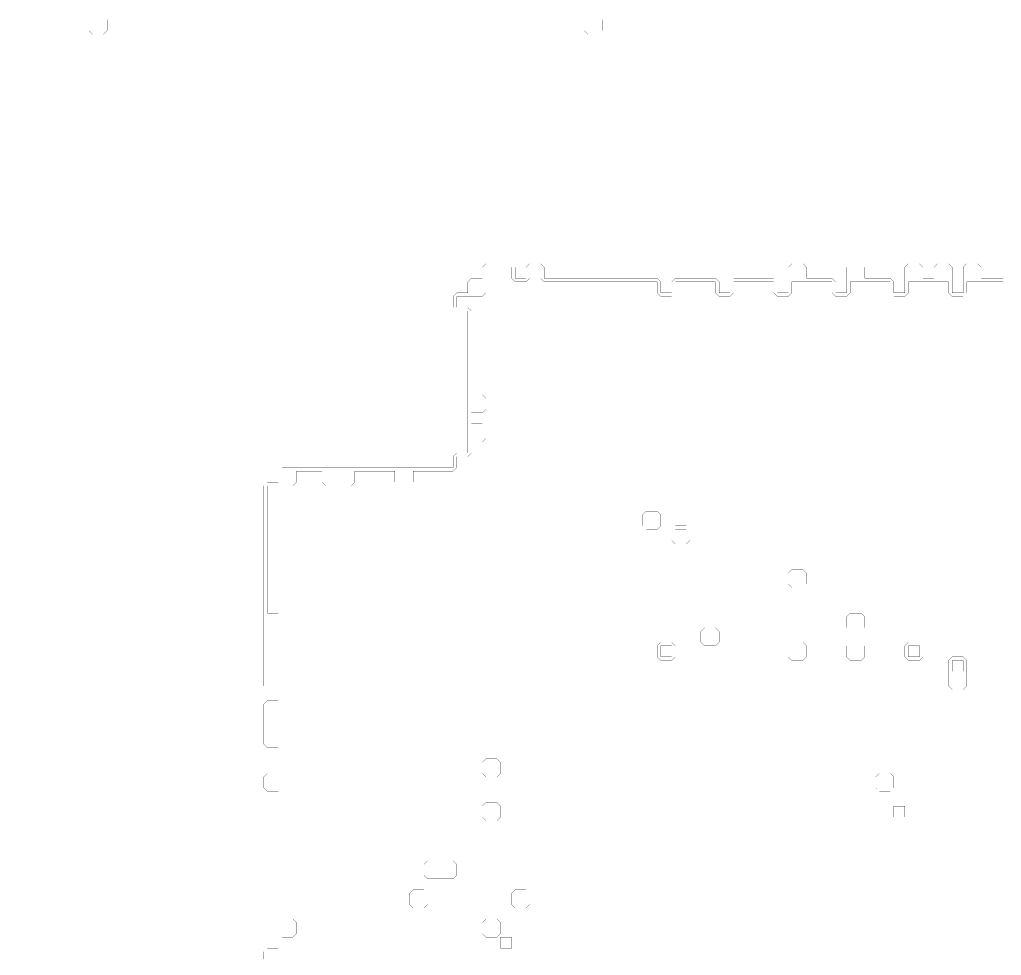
# Model space of a CAD drawing. Header units: metres. Extents: x 0 to 4990, y -4990 to 0.
# Drawn here: x 0 to 2632, y -2510 to 0 of the extents above; entities that cross this region are included whole.
import ezdxf

# ---------------------------------------------------------------- set-up
doc = ezdxf.new("R2010")
doc.units = ezdxf.units.M
doc.layers.add('conductor', color=1, linetype='Continuous')
doc.layers.add('substrate', color=5, linetype='Continuous')

msp = doc.modelspace()

# ---------------------------------------------------------------- linework, layer by layer
at = {"layer": 'conductor', "const_width": 0.5}
msp.add_lwpolyline([(2636.71875, -703.125), (2626.953125, -703.125), (2617.1875, -703.125), (2607.421875, -703.125), (2597.65625, -703.125), (2587.890625, -703.125), (2578.125, -703.125), (2568.359375, -703.125), (2558.59375, -703.125), (2548.828125, -703.125), (2539.0625, -703.125), (2539.0625, -712.890625), (2539.0625, -722.65625), (2539.0625, -732.421875), (2529.296875, -742.1875), (2519.53125, -742.1875), (2509.765625, -742.1875), (2500, -742.1875), (2490.234375, -732.421875), (2490.234375, -722.65625), (2490.234375, -712.890625), (2490.234375, -703.125), (2480.46875, -703.125), (2470.703125, -703.125), (2460.9375, -703.125), (2451.171875, -703.125), (2441.40625, -703.125), (2431.640625, -703.125), (2421.875, -703.125), (2412.109375, -703.125), (2402.34375, -703.125), (2392.578125, -703.125), (2382.8125, -703.125), (2382.8125, -712.890625), (2382.8125, -722.65625), (2382.8125, -732.421875), (2373.046875, -742.1875), (2363.28125, -742.1875), (2353.515625, -742.1875), (2343.75, -742.1875), (2333.984375, -732.421875), (2333.984375, -722.65625), (2333.984375, -712.890625), (2333.984375, -703.125), (2324.21875, -703.125), (2314.453125, -703.125), (2304.6875, -703.125), (2294.921875, -703.125), (2285.15625, -703.125), (2275.390625, -703.125), (2265.625, -703.125), (2255.859375, -703.125), (2246.09375, -703.125), (2236.328125, -703.125), (2226.5625, -703.125), (2226.5625, -712.890625), (2226.5625, -722.65625), (2226.5625, -732.421875), (2216.796875, -742.1875), (2207.03125, -742.1875), (2197.265625, -742.1875), (2187.5, -742.1875), (2177.734375, -732.421875), (2177.734375, -722.65625), (2177.734375, -712.890625), (2177.734375, -703.125), (2167.96875, -703.125), (2158.203125, -703.125), (2148.4375, -703.125), (2138.671875, -703.125), (2128.90625, -703.125), (2119.140625, -703.125), (2109.375, -703.125), (2099.609375, -703.125), (2089.84375, -703.125), (2080.078125, -703.125), (2070.3125, -703.125), (2070.3125, -712.890625), (2070.3125, -722.65625), (2070.3125, -732.421875), (2060.546875, -742.1875), (2050.78125, -742.1875), (2041.015625, -742.1875), (2031.25, -742.1875), (2021.484375, -732.421875), (2021.484375, -722.65625), (2021.484375, -712.890625), (2021.484375, -703.125), (2011.71875, -703.125), (2001.953125, -703.125), (1992.1875, -703.125), (1982.421875, -703.125), (1972.65625, -703.125), (1962.890625, -703.125), (1953.125, -703.125), (1943.359375, -703.125), (1933.59375, -703.125), (1923.828125, -703.125), (1914.0625, -703.125), (1914.0625, -712.890625), (1914.0625, -722.65625), (1914.0625, -732.421875), (1904.296875, -742.1875), (1894.53125, -742.1875), (1884.765625, -742.1875), (1875, -742.1875), (1865.234375, -732.421875), (1865.234375, -722.65625), (1865.234375, -712.890625), (1865.234375, -703.125), (1855.46875, -703.125), (1845.703125, -703.125), (1835.9375, -703.125), (1826.171875, -703.125), (1816.40625, -703.125), (1806.640625, -703.125), (1796.875, -703.125), (1787.109375, -703.125), (1777.34375, -703.125), (1767.578125, -703.125), (1757.8125, -703.125), (1757.8125, -712.890625), (1757.8125, -722.65625), (1757.8125, -732.421875), (1748.046875, -742.1875), (1738.28125, -742.1875), (1728.515625, -742.1875), (1718.75, -742.1875), (1708.984375, -732.421875), (1708.984375, -722.65625), (1708.984375, -712.890625), (1708.984375, -703.125), (1699.21875, -703.125), (1689.453125, -703.125), (1679.6875, -703.125), (1669.921875, -703.125), (1660.15625, -703.125), (1650.390625, -703.125), (1640.625, -703.125), (1630.859375, -703.125), (1621.09375, -703.125), (1611.328125, -703.125), (1601.5625, -703.125), (1591.796875, -703.125), (1582.03125, -703.125), (1572.265625, -703.125), (1562.5, -703.125), (1552.734375, -703.125), (1542.96875, -703.125), (1533.203125, -703.125), (1523.4375, -703.125), (1513.671875, -703.125), (1503.90625, -703.125), (1494.140625, -703.125), (1484.375, -703.125), (1474.609375, -703.125), (1464.84375, -703.125), (1455.078125, -703.125), (1445.3125, -703.125), (1435.546875, -703.125), (1425.78125, -703.125), (1416.015625, -703.125), (1406.25, -703.125), (1396.484375, -693.359375), (1396.484375, -683.59375), (1396.484375, -673.828125), (1396.484375, -664.0625), (1386.71875, -664.0625), (1376.953125, -664.0625), (1367.1875, -664.0625), (1367.1875, -673.828125), (1367.1875, -683.59375), (1367.1875, -693.359375), (1357.421875, -703.125), (1347.65625, -703.125), (1337.890625, -703.125), (1328.125, -703.125), (1318.359375, -693.359375), (1318.359375, -683.59375), (1318.359375, -673.828125), (1318.359375, -664.0625), (1308.59375, -664.0625), (1298.828125, -664.0625), (1289.0625, -664.0625), (1279.296875, -664.0625), (1269.53125, -664.0625), (1259.765625, -664.0625), (1250, -664.0625), (1250, -673.828125), (1250, -683.59375), (1250, -693.359375), (1250, -703.125), (1250, -712.890625), (1250, -722.65625), (1250, -732.421875), (1240.234375, -742.1875), (1230.46875, -742.1875), (1220.703125, -742.1875), (1210.9375, -742.1875), (1201.171875, -742.1875), (1191.40625, -742.1875), (1181.640625, -742.1875), (1171.875, -742.1875), (1171.875, -751.953125), (1171.875, -761.71875), (1171.875, -771.484375), (1181.640625, -771.484375), (1191.40625, -771.484375), (1201.171875, -771.484375), (1210.9375, -781.25), (1210.9375, -791.015625), (1210.9375, -800.78125), (1210.9375, -810.546875), (1210.9375, -820.3125), (1210.9375, -830.078125), (1210.9375, -839.84375), (1210.9375, -849.609375), (1210.9375, -859.375), (1210.9375, -869.140625), (1210.9375, -878.90625), (1210.9375, -888.671875), (1210.9375, -898.4375), (1210.9375, -908.203125), (1210.9375, -917.96875), (1210.9375, -927.734375), (1210.9375, -937.5), (1210.9375, -947.265625), (1210.9375, -957.03125), (1210.9375, -966.796875), (1210.9375, -976.5625), (1210.9375, -986.328125), (1210.9375, -996.09375), (1210.9375, -1005.859375), (1220.703125, -1005.859375), (1230.46875, -1005.859375), (1240.234375, -1005.859375), (1250, -1015.625), (1250, -1025.390625), (1250, -1035.15625), (1250, -1044.921875), (1240.234375, -1054.6875), (1230.46875, -1054.6875), (1220.703125, -1054.6875), (1210.9375, -1054.6875), (1210.9375, -1064.453125), (1210.9375, -1074.21875), (1210.9375, -1083.984375), (1220.703125, -1083.984375), (1230.46875, -1083.984375), (1240.234375, -1083.984375), (1250, -1093.75), (1250, -1103.515625), (1250, -1113.28125), (1250, -1123.046875), (1240.234375, -1132.8125), (1230.46875, -1132.8125), (1220.703125, -1132.8125), (1210.9375, -1132.8125), (1210.9375, -1142.578125), (1210.9375, -1152.34375), (1210.9375, -1162.109375), (1201.171875, -1171.875), (1191.40625, -1171.875), (1181.640625, -1171.875), (1171.875, -1171.875), (1171.875, -1181.640625), (1171.875, -1191.40625), (1171.875, -1201.171875), (1162.109375, -1210.9375), (1152.34375, -1210.9375), (1142.578125, -1210.9375), (1132.8125, -1210.9375), (1123.046875, -1210.9375), (1113.28125, -1210.9375), (1103.515625, -1210.9375), (1093.75, -1210.9375), (1083.984375, -1210.9375), (1074.21875, -1210.9375), (1064.453125, -1210.9375), (1054.6875, -1210.9375), (1054.6875, -1220.703125), (1054.6875, -1230.46875), (1054.6875, -1240.234375), (1044.921875, -1250), (1035.15625, -1250), (1025.390625, -1250), (1015.625, -1250), (1005.859375, -1240.234375), (1005.859375, -1230.46875), (1005.859375, -1220.703125), (1005.859375, -1210.9375), (996.09375, -1210.9375), (986.328125, -1210.9375), (976.5625, -1210.9375), (966.796875, -1210.9375), (957.03125, -1210.9375), (947.265625, -1210.9375), (937.5, -1210.9375), (927.734375, -1210.9375), (917.96875, -1210.9375), (908.203125, -1210.9375), (898.4375, -1210.9375), (898.4375, -1220.703125), (898.4375, -1230.46875), (898.4375, -1240.234375), (888.671875, -1250), (878.90625, -1250), (869.140625, -1250), (859.375, -1250), (849.609375, -1250), (839.84375, -1250), (830.078125, -1250), (820.3125, -1250), (810.546875, -1240.234375), (810.546875, -1230.46875), (810.546875, -1220.703125), (810.546875, -1210.9375), (800.78125, -1210.9375), (791.015625, -1210.9375), (781.25, -1210.9375), (771.484375, -1210.9375), (761.71875, -1210.9375), (751.953125, -1210.9375), (742.1875, -1210.9375), (742.1875, -1220.703125), (742.1875, -1230.46875), (742.1875, -1240.234375), (732.421875, -1250), (722.65625, -1250), (712.890625, -1250), (703.125, -1250), (693.359375, -1250), (683.59375, -1250), (673.828125, -1250), (664.0625, -1250), (664.0625, -1259.765625), (664.0625, -1269.53125), (664.0625, -1279.296875), (664.0625, -1289.0625), (664.0625, -1298.828125), (664.0625, -1308.59375), (664.0625, -1318.359375), (664.0625, -1328.125), (664.0625, -1337.890625), (664.0625, -1347.65625), (664.0625, -1357.421875), (664.0625, -1367.1875), (664.0625, -1376.953125), (664.0625, -1386.71875), (664.0625, -1396.484375), (664.0625, -1406.25), (664.0625, -1416.015625), (664.0625, -1425.78125), (664.0625, -1435.546875), (664.0625, -1445.3125), (664.0625, -1455.078125), (664.0625, -1464.84375), (664.0625, -1474.609375), (664.0625, -1484.375), (664.0625, -1494.140625), (664.0625, -1503.90625), (664.0625, -1513.671875), (664.0625, -1523.4375), (664.0625, -1533.203125), (664.0625, -1542.96875), (664.0625, -1552.734375), (664.0625, -1562.5), (664.0625, -1572.265625), (664.0625, -1582.03125), (664.0625, -1591.796875), (673.828125, -1591.796875), (683.59375, -1591.796875), (693.359375, -1591.796875), (703.125, -1601.5625), (703.125, -1611.328125), (703.125, -1621.09375), (703.125, -1630.859375), (703.125, -1640.625), (703.125, -1650.390625), (703.125, -1660.15625), (703.125, -1669.921875), (703.125, -1679.6875), (703.125, -1689.453125), (703.125, -1699.21875), (703.125, -1708.984375), (703.125, -1718.75), (703.125, -1728.515625), (703.125, -1738.28125), (703.125, -1748.046875), (703.125, -1757.8125), (703.125, -1767.578125), (703.125, -1777.34375), (703.125, -1787.109375), (703.125, -1796.875), (703.125, -1806.640625), (703.125, -1816.40625), (703.125, -1826.171875), (703.125, -1835.9375), (703.125, -1845.703125), (703.125, -1855.46875), (703.125, -1865.234375), (703.125, -1875), (703.125, -1884.765625), (703.125, -1894.53125), (703.125, -1904.296875), (703.125, -1914.0625), (703.125, -1923.828125), (703.125, -1933.59375), (703.125, -1943.359375), (703.125, -1953.125), (703.125, -1962.890625), (703.125, -1972.65625), (703.125, -1982.421875), (703.125, -1992.1875), (703.125, -2001.953125), (703.125, -2011.71875), (703.125, -2021.484375), (703.125, -2031.25), (703.125, -2041.015625), (703.125, -2050.78125), (703.125, -2060.546875), (703.125, -2070.3125), (703.125, -2080.078125), (703.125, -2089.84375), (703.125, -2099.609375), (703.125, -2109.375), (703.125, -2119.140625), (703.125, -2128.90625), (703.125, -2138.671875), (703.125, -2148.4375), (703.125, -2158.203125), (703.125, -2167.96875), (703.125, -2177.734375), (703.125, -2187.5), (703.125, -2197.265625), (703.125, -2207.03125), (703.125, -2216.796875), (703.125, -2226.5625), (703.125, -2236.328125), (703.125, -2246.09375), (703.125, -2255.859375), (703.125, -2265.625), (703.125, -2275.390625), (703.125, -2285.15625), (703.125, -2294.921875), (703.125, -2304.6875), (703.125, -2314.453125), (703.125, -2324.21875), (703.125, -2333.984375), (703.125, -2343.75), (703.125, -2353.515625), (703.125, -2363.28125), (703.125, -2373.046875), (703.125, -2382.8125), (703.125, -2392.578125), (703.125, -2402.34375), (703.125, -2412.109375), (712.890625, -2412.109375), (722.65625, -2412.109375), (732.421875, -2412.109375), (742.1875, -2421.875), (742.1875, -2431.640625), (742.1875, -2441.40625), (742.1875, -2451.171875), (732.421875, -2460.9375), (722.65625, -2460.9375), (712.890625, -2460.9375), (703.125, -2460.9375), (703.125, -2470.703125), (703.125, -2480.46875), (703.125, -2490.234375), (703.125, -2500), (703.125, -2509.765625), (703.125, -2519.53125)], dxfattribs=at)
for points in [[(1669.921875, -1328.125), (1679.6875, -1318.359375), (1689.453125, -1318.359375), (1699.21875, -1318.359375), (1708.984375, -1318.359375), (1718.75, -1328.125), (1718.75, -1337.890625), (1718.75, -1347.65625), (1718.75, -1357.421875), (1708.984375, -1367.1875), (1699.21875, -1367.1875), (1689.453125, -1367.1875), (1679.6875, -1367.1875), (1669.921875, -1357.421875), (1669.921875, -1347.65625), (1669.921875, -1337.890625)], [(1748.046875, -1367.1875), (1757.8125, -1357.421875), (1767.578125, -1357.421875), (1777.34375, -1357.421875), (1787.109375, -1357.421875), (1796.875, -1367.1875), (1796.875, -1376.953125), (1796.875, -1386.71875), (1796.875, -1396.484375), (1787.109375, -1406.25), (1777.34375, -1406.25), (1767.578125, -1406.25), (1757.8125, -1406.25), (1748.046875, -1396.484375), (1748.046875, -1386.71875), (1748.046875, -1376.953125)], [(2060.546875, -1484.375), (2070.3125, -1474.609375), (2080.078125, -1474.609375), (2089.84375, -1474.609375), (2099.609375, -1474.609375), (2109.375, -1484.375), (2109.375, -1494.140625), (2109.375, -1503.90625), (2109.375, -1513.671875), (2099.609375, -1523.4375), (2089.84375, -1523.4375), (2080.078125, -1523.4375), (2070.3125, -1523.4375), (2060.546875, -1513.671875), (2060.546875, -1503.90625), (2060.546875, -1494.140625)], [(2216.796875, -1601.5625), (2226.5625, -1591.796875), (2236.328125, -1591.796875), (2246.09375, -1591.796875), (2255.859375, -1591.796875), (2265.625, -1601.5625), (2265.625, -1611.328125), (2265.625, -1621.09375), (2265.625, -1630.859375), (2255.859375, -1640.625), (2246.09375, -1640.625), (2236.328125, -1640.625), (2226.5625, -1640.625), (2216.796875, -1630.859375), (2216.796875, -1621.09375), (2216.796875, -1611.328125)], [(1826.171875, -1640.625), (1835.9375, -1630.859375), (1845.703125, -1630.859375), (1855.46875, -1630.859375), (1865.234375, -1630.859375), (1875, -1640.625), (1875, -1650.390625), (1875, -1660.15625), (1875, -1669.921875), (1865.234375, -1679.6875), (1855.46875, -1679.6875), (1845.703125, -1679.6875), (1835.9375, -1679.6875), (1826.171875, -1669.921875), (1826.171875, -1660.15625), (1826.171875, -1650.390625)], [(1708.984375, -1679.6875), (1718.75, -1669.921875), (1728.515625, -1669.921875), (1738.28125, -1669.921875), (1748.046875, -1669.921875), (1757.8125, -1679.6875), (1757.8125, -1689.453125), (1757.8125, -1699.21875), (1757.8125, -1708.984375), (1748.046875, -1718.75), (1738.28125, -1718.75), (1728.515625, -1718.75), (1718.75, -1718.75), (1708.984375, -1708.984375), (1708.984375, -1699.21875), (1708.984375, -1689.453125)], [(2060.546875, -1679.6875), (2070.3125, -1669.921875), (2080.078125, -1669.921875), (2089.84375, -1669.921875), (2099.609375, -1669.921875), (2109.375, -1679.6875), (2109.375, -1689.453125), (2109.375, -1699.21875), (2109.375, -1708.984375), (2099.609375, -1718.75), (2089.84375, -1718.75), (2080.078125, -1718.75), (2070.3125, -1718.75), (2060.546875, -1708.984375), (2060.546875, -1699.21875), (2060.546875, -1689.453125)], [(2216.796875, -1679.6875), (2226.5625, -1669.921875), (2236.328125, -1669.921875), (2246.09375, -1669.921875), (2255.859375, -1669.921875), (2265.625, -1679.6875), (2265.625, -1689.453125), (2265.625, -1699.21875), (2265.625, -1708.984375), (2255.859375, -1718.75), (2246.09375, -1718.75), (2236.328125, -1718.75), (2226.5625, -1718.75), (2216.796875, -1708.984375), (2216.796875, -1699.21875), (2216.796875, -1689.453125)], [(2373.046875, -1679.6875), (2382.8125, -1669.921875), (2392.578125, -1669.921875), (2402.34375, -1669.921875), (2412.109375, -1669.921875), (2421.875, -1679.6875), (2421.875, -1689.453125), (2421.875, -1699.21875), (2421.875, -1708.984375), (2412.109375, -1718.75), (2402.34375, -1718.75), (2392.578125, -1718.75), (2382.8125, -1718.75), (2373.046875, -1708.984375), (2373.046875, -1699.21875), (2373.046875, -1689.453125)], [(2490.234375, -1718.75), (2500, -1708.984375), (2509.765625, -1708.984375), (2519.53125, -1708.984375), (2529.296875, -1708.984375), (2539.0625, -1718.75), (2539.0625, -1728.515625), (2539.0625, -1738.28125), (2539.0625, -1748.046875), (2539.0625, -1757.8125), (2539.0625, -1767.578125), (2539.0625, -1777.34375), (2539.0625, -1787.109375), (2529.296875, -1796.875), (2519.53125, -1796.875), (2509.765625, -1796.875), (2500, -1796.875), (2490.234375, -1787.109375), (2490.234375, -1777.34375), (2490.234375, -1767.578125), (2490.234375, -1757.8125), (2490.234375, -1748.046875), (2490.234375, -1738.28125), (2490.234375, -1728.515625)], [(1240.234375, -1992.1875), (1250, -1982.421875), (1259.765625, -1982.421875), (1269.53125, -1982.421875), (1279.296875, -1982.421875), (1289.0625, -1992.1875), (1289.0625, -2001.953125), (1289.0625, -2011.71875), (1289.0625, -2021.484375), (1279.296875, -2031.25), (1269.53125, -2031.25), (1259.765625, -2031.25), (1250, -2031.25), (1240.234375, -2021.484375), (1240.234375, -2011.71875), (1240.234375, -2001.953125)], [(2294.921875, -2031.25), (2304.6875, -2021.484375), (2314.453125, -2021.484375), (2324.21875, -2021.484375), (2333.984375, -2021.484375), (2343.75, -2031.25), (2343.75, -2041.015625), (2343.75, -2050.78125), (2343.75, -2060.546875), (2333.984375, -2070.3125), (2324.21875, -2070.3125), (2314.453125, -2070.3125), (2304.6875, -2070.3125), (2294.921875, -2060.546875), (2294.921875, -2050.78125), (2294.921875, -2041.015625)], [(1240.234375, -2109.375), (1250, -2099.609375), (1259.765625, -2099.609375), (1269.53125, -2099.609375), (1279.296875, -2099.609375), (1289.0625, -2109.375), (1289.0625, -2119.140625), (1289.0625, -2128.90625), (1289.0625, -2138.671875), (1279.296875, -2148.4375), (1269.53125, -2148.4375), (1259.765625, -2148.4375), (1250, -2148.4375), (1240.234375, -2138.671875), (1240.234375, -2128.90625), (1240.234375, -2119.140625)], [(1083.984375, -2265.625), (1093.75, -2255.859375), (1103.515625, -2255.859375), (1113.28125, -2255.859375), (1123.046875, -2255.859375), (1132.8125, -2255.859375), (1142.578125, -2255.859375), (1152.34375, -2255.859375), (1162.109375, -2255.859375), (1171.875, -2265.625), (1171.875, -2275.390625), (1171.875, -2285.15625), (1171.875, -2294.921875), (1162.109375, -2304.6875), (1152.34375, -2304.6875), (1142.578125, -2304.6875), (1132.8125, -2304.6875), (1123.046875, -2304.6875), (1113.28125, -2304.6875), (1103.515625, -2304.6875), (1093.75, -2304.6875), (1083.984375, -2294.921875), (1083.984375, -2285.15625), (1083.984375, -2275.390625)], [(1044.921875, -2343.75), (1054.6875, -2333.984375), (1064.453125, -2333.984375), (1074.21875, -2333.984375), (1083.984375, -2333.984375), (1093.75, -2343.75), (1093.75, -2353.515625), (1093.75, -2363.28125), (1093.75, -2373.046875), (1083.984375, -2382.8125), (1074.21875, -2382.8125), (1064.453125, -2382.8125), (1054.6875, -2382.8125), (1044.921875, -2373.046875), (1044.921875, -2363.28125), (1044.921875, -2353.515625)], [(1318.359375, -2343.75), (1328.125, -2333.984375), (1337.890625, -2333.984375), (1347.65625, -2333.984375), (1357.421875, -2333.984375), (1367.1875, -2343.75), (1367.1875, -2353.515625), (1367.1875, -2363.28125), (1367.1875, -2373.046875), (1357.421875, -2382.8125), (1347.65625, -2382.8125), (1337.890625, -2382.8125), (1328.125, -2382.8125), (1318.359375, -2373.046875), (1318.359375, -2363.28125), (1318.359375, -2353.515625)], [(1240.234375, -2421.875), (1250, -2412.109375), (1259.765625, -2412.109375), (1269.53125, -2412.109375), (1279.296875, -2412.109375), (1289.0625, -2421.875), (1289.0625, -2431.640625), (1289.0625, -2441.40625), (1289.0625, -2451.171875), (1279.296875, -2460.9375), (1269.53125, -2460.9375), (1259.765625, -2460.9375), (1250, -2460.9375), (1240.234375, -2451.171875), (1240.234375, -2441.40625), (1240.234375, -2431.640625)]]:
    msp.add_lwpolyline(points, close=True, dxfattribs=at)
at = {"layer": 'substrate', "const_width": 0.5}
for points in [[(2636.71875, 0), (2626.953125, 0), (2617.1875, 0), (2607.421875, 0), (2597.65625, 0), (2587.890625, 0), (2578.125, 0), (2568.359375, 0), (2558.59375, 0), (2548.828125, 0), (2539.0625, 0), (2529.296875, 0), (2519.53125, 0), (2509.765625, 0), (2500, 0), (2490.234375, 0), (2480.46875, 0), (2470.703125, 0), (2460.9375, 0), (2451.171875, 0), (2441.40625, 0), (2431.640625, 0), (2421.875, 0), (2412.109375, 0), (2402.34375, 0), (2392.578125, 0), (2382.8125, 0), (2373.046875, 0), (2363.28125, 0), (2353.515625, 0), (2343.75, 0), (2333.984375, 0), (2324.21875, 0), (2314.453125, 0), (2304.6875, 0), (2294.921875, 0), (2285.15625, 0), (2275.390625, 0), (2265.625, 0), (2255.859375, 0), (2246.09375, 0), (2236.328125, 0), (2226.5625, 0), (2216.796875, 0), (2207.03125, 0), (2197.265625, 0), (2187.5, 0), (2177.734375, 0), (2167.96875, 0), (2158.203125, 0), (2148.4375, 0), (2138.671875, 0), (2128.90625, 0), (2119.140625, 0), (2109.375, 0), (2099.609375, 0), (2089.84375, 0), (2080.078125, 0), (2070.3125, 0), (2060.546875, 0), (2050.78125, 0), (2041.015625, 0), (2031.25, 0), (2021.484375, 0), (2011.71875, 0), (2001.953125, 0), (1992.1875, 0), (1982.421875, 0), (1972.65625, 0), (1962.890625, 0), (1953.125, 0), (1943.359375, 0), (1933.59375, 0), (1923.828125, 0), (1914.0625, 0), (1904.296875, 0), (1894.53125, 0), (1884.765625, 0), (1875, 0), (1865.234375, 0), (1855.46875, 0), (1845.703125, 0), (1835.9375, 0), (1826.171875, 0), (1816.40625, 0), (1806.640625, 0), (1796.875, 0), (1787.109375, 0), (1777.34375, 0), (1767.578125, 0), (1757.8125, 0), (1748.046875, 0), (1738.28125, 0), (1728.515625, 0), (1718.75, 0), (1708.984375, 0), (1699.21875, 0), (1689.453125, 0), (1679.6875, 0), (1669.921875, 0), (1660.15625, 0), (1650.390625, 0), (1640.625, 0), (1630.859375, 0), (1621.09375, 0), (1611.328125, 0), (1601.5625, 0), (1591.796875, 0), (1582.03125, 0), (1572.265625, 0), (1562.5, 0), (1562.5, -9.765625), (1562.5, -19.53125), (1562.5, -29.296875), (1552.734375, -39.0625), (1542.96875, -39.0625), (1533.203125, -39.0625), (1523.4375, -39.0625), (1513.671875, -29.296875), (1513.671875, -19.53125), (1513.671875, -9.765625), (1513.671875, 0), (1503.90625, 0), (1494.140625, 0), (1484.375, 0), (1474.609375, 0), (1464.84375, 0), (1455.078125, 0), (1445.3125, 0), (1435.546875, 0), (1425.78125, 0), (1416.015625, 0), (1406.25, 0), (1396.484375, 0), (1386.71875, 0), (1376.953125, 0), (1367.1875, 0), (1357.421875, 0), (1347.65625, 0), (1337.890625, 0), (1328.125, 0), (1318.359375, 0), (1308.59375, 0), (1298.828125, 0), (1289.0625, 0), (1279.296875, 0), (1269.53125, 0), (1259.765625, 0), (1250, 0), (1240.234375, 0), (1230.46875, 0), (1220.703125, 0), (1210.9375, 0), (1201.171875, 0), (1191.40625, 0), (1181.640625, 0), (1171.875, 0), (1162.109375, 0), (1152.34375, 0), (1142.578125, 0), (1132.8125, 0), (1123.046875, 0), (1113.28125, 0), (1103.515625, 0), (1093.75, 0), (1083.984375, 0), (1074.21875, 0), (1064.453125, 0), (1054.6875, 0), (1044.921875, 0), (1035.15625, 0), (1025.390625, 0), (1015.625, 0), (1005.859375, 0), (996.09375, 0), (986.328125, 0), (976.5625, 0), (966.796875, 0), (957.03125, 0), (947.265625, 0), (937.5, 0), (927.734375, 0), (917.96875, 0), (908.203125, 0), (898.4375, 0), (888.671875, 0), (878.90625, 0), (869.140625, 0), (859.375, 0), (849.609375, 0), (839.84375, 0), (830.078125, 0), (820.3125, 0), (810.546875, 0), (800.78125, 0), (791.015625, 0), (781.25, 0), (771.484375, 0), (761.71875, 0), (751.953125, 0), (742.1875, 0), (732.421875, 0), (722.65625, 0), (712.890625, 0), (703.125, 0), (693.359375, 0), (683.59375, 0), (673.828125, 0), (664.0625, 0), (654.296875, 0), (644.53125, 0), (634.765625, 0), (625, 0), (615.234375, 0), (605.46875, 0), (595.703125, 0), (585.9375, 0), (576.171875, 0), (566.40625, 0), (556.640625, 0), (546.875, 0), (537.109375, 0), (527.34375, 0), (517.578125, 0), (507.8125, 0), (498.046875, 0), (488.28125, 0), (478.515625, 0), (468.75, 0), (458.984375, 0), (449.21875, 0), (439.453125, 0), (429.6875, 0), (419.921875, 0), (410.15625, 0), (400.390625, 0), (390.625, 0), (380.859375, 0), (371.09375, 0), (361.328125, 0), (351.5625, 0), (341.796875, 0), (332.03125, 0), (322.265625, 0), (312.5, 0), (302.734375, 0), (292.96875, 0), (283.203125, 0), (273.4375, 0), (263.671875, 0), (253.90625, 0), (244.140625, 0), (234.375, 0), (234.375, -9.765625), (234.375, -19.53125), (234.375, -29.296875), (224.609375, -39.0625), (214.84375, -39.0625), (205.078125, -39.0625), (195.3125, -39.0625), (185.546875, -29.296875), (185.546875, -19.53125), (185.546875, -9.765625), (185.546875, 0), (175.78125, 0), (166.015625, 0), (156.25, 0), (146.484375, 0), (136.71875, 0), (126.953125, 0), (117.1875, 0), (107.421875, 0), (97.65625, 0), (87.890625, 0), (78.125, 0), (68.359375, 0), (58.59375, 0), (48.828125, 0), (39.0625, 0), (29.296875, 0), (19.53125, 0), (9.765625, 0), (0, 0), (0, -9.765625), (0, -19.53125), (0, -29.296875), (0, -39.0625), (0, -48.828125), (0, -58.59375), (0, -68.359375), (0, -78.125), (0, -87.890625), (0, -97.65625), (0, -107.421875), (0, -117.1875), (0, -126.953125), (0, -136.71875), (0, -146.484375), (0, -156.25), (0, -166.015625), (0, -175.78125), (0, -185.546875), (0, -195.3125), (0, -205.078125), (0, -214.84375), (0, -224.609375), (0, -234.375), (0, -244.140625), (0, -253.90625), (0, -263.671875), (0, -273.4375), (0, -283.203125), (0, -292.96875), (0, -302.734375), (0, -312.5), (0, -322.265625), (0, -332.03125), (0, -341.796875), (0, -351.5625), (0, -361.328125), (0, -371.09375), (0, -380.859375), (0, -390.625), (0, -400.390625), (0, -410.15625), (0, -419.921875), (0, -429.6875), (0, -439.453125), (0, -449.21875), (0, -458.984375), (0, -468.75), (0, -478.515625), (0, -488.28125), (0, -498.046875), (0, -507.8125), (0, -517.578125), (0, -527.34375), (0, -537.109375), (0, -546.875), (0, -556.640625), (0, -566.40625), (0, -576.171875), (0, -585.9375), (0, -595.703125), (0, -605.46875), (0, -615.234375), (0, -625), (0, -634.765625), (0, -644.53125), (0, -654.296875), (0, -664.0625), (0, -673.828125), (0, -683.59375), (0, -693.359375), (0, -703.125), (0, -712.890625), (0, -722.65625), (0, -732.421875), (0, -742.1875), (0, -751.953125), (0, -761.71875), (0, -771.484375), (0, -781.25), (0, -791.015625), (0, -800.78125), (0, -810.546875), (0, -820.3125), (0, -830.078125), (0, -839.84375), (0, -849.609375), (0, -859.375), (0, -869.140625), (0, -878.90625), (0, -888.671875), (0, -898.4375), (0, -908.203125), (0, -917.96875), (0, -927.734375), (0, -937.5), (0, -947.265625), (0, -957.03125), (0, -966.796875), (0, -976.5625), (0, -986.328125), (0, -996.09375), (0, -1005.859375), (0, -1015.625), (0, -1025.390625), (0, -1035.15625), (0, -1044.921875), (0, -1054.6875), (0, -1064.453125), (0, -1074.21875), (0, -1083.984375), (0, -1093.75), (0, -1103.515625), (0, -1113.28125), (0, -1123.046875), (0, -1132.8125), (0, -1142.578125), (0, -1152.34375), (0, -1162.109375), (0, -1171.875), (0, -1181.640625), (0, -1191.40625), (0, -1201.171875), (0, -1210.9375), (0, -1220.703125), (0, -1230.46875), (0, -1240.234375), (0, -1250), (0, -1259.765625), (0, -1269.53125), (0, -1279.296875), (0, -1289.0625), (0, -1298.828125), (0, -1308.59375), (0, -1318.359375), (0, -1328.125), (0, -1337.890625), (0, -1347.65625), (0, -1357.421875), (0, -1367.1875), (0, -1376.953125), (0, -1386.71875), (0, -1396.484375), (0, -1406.25), (0, -1416.015625), (0, -1425.78125), (0, -1435.546875), (0, -1445.3125), (0, -1455.078125), (0, -1464.84375), (0, -1474.609375), (0, -1484.375), (0, -1494.140625), (0, -1503.90625), (0, -1513.671875), (0, -1523.4375), (0, -1533.203125), (0, -1542.96875), (0, -1552.734375), (0, -1562.5), (0, -1572.265625), (0, -1582.03125), (0, -1591.796875), (0, -1601.5625), (0, -1611.328125), (0, -1621.09375), (0, -1630.859375), (0, -1640.625), (0, -1650.390625), (0, -1660.15625), (0, -1669.921875), (0, -1679.6875), (0, -1689.453125), (0, -1699.21875), (0, -1708.984375), (0, -1718.75), (0, -1728.515625), (0, -1738.28125), (0, -1748.046875), (0, -1757.8125), (0, -1767.578125), (0, -1777.34375), (0, -1787.109375), (0, -1796.875), (0, -1806.640625), (0, -1816.40625), (0, -1826.171875), (0, -1835.9375), (0, -1845.703125), (0, -1855.46875), (0, -1865.234375), (0, -1875), (0, -1884.765625), (0, -1894.53125), (0, -1904.296875), (0, -1914.0625), (0, -1923.828125), (0, -1933.59375), (0, -1943.359375), (0, -1953.125), (0, -1962.890625), (0, -1972.65625), (0, -1982.421875), (0, -1992.1875), (0, -2001.953125), (0, -2011.71875), (0, -2021.484375), (0, -2031.25), (0, -2041.015625), (0, -2050.78125), (0, -2060.546875), (0, -2070.3125), (0, -2080.078125), (0, -2089.84375), (0, -2099.609375), (0, -2109.375), (0, -2119.140625), (0, -2128.90625), (0, -2138.671875), (0, -2148.4375), (0, -2158.203125), (0, -2167.96875), (0, -2177.734375), (0, -2187.5), (0, -2197.265625), (0, -2207.03125), (0, -2216.796875), (0, -2226.5625), (0, -2236.328125), (0, -2246.09375), (0, -2255.859375), (0, -2265.625), (0, -2275.390625), (0, -2285.15625), (0, -2294.921875), (0, -2304.6875), (0, -2314.453125), (0, -2324.21875), (0, -2333.984375), (0, -2343.75), (0, -2353.515625), (0, -2363.28125), (0, -2373.046875), (0, -2382.8125), (0, -2392.578125), (0, -2402.34375), (0, -2412.109375), (0, -2421.875), (0, -2431.640625), (0, -2441.40625), (0, -2451.171875), (0, -2460.9375), (0, -2470.703125), (0, -2480.46875), (0, -2490.234375), (0, -2500), (0, -2509.765625), (0, -2519.53125)], [(654.296875, -2519.53125), (654.296875, -2509.765625), (654.296875, -2500), (664.0625, -2490.234375), (673.828125, -2490.234375), (683.59375, -2490.234375), (693.359375, -2490.234375), (693.359375, -2480.46875), (693.359375, -2470.703125), (693.359375, -2460.9375), (693.359375, -2451.171875), (693.359375, -2441.40625), (693.359375, -2431.640625), (693.359375, -2421.875), (693.359375, -2412.109375), (693.359375, -2402.34375), (693.359375, -2392.578125), (693.359375, -2382.8125), (693.359375, -2373.046875), (693.359375, -2363.28125), (693.359375, -2353.515625), (693.359375, -2343.75), (693.359375, -2333.984375), (693.359375, -2324.21875), (693.359375, -2314.453125), (693.359375, -2304.6875), (693.359375, -2294.921875), (693.359375, -2285.15625), (693.359375, -2275.390625), (693.359375, -2265.625), (693.359375, -2255.859375), (693.359375, -2246.09375), (693.359375, -2236.328125), (693.359375, -2226.5625), (693.359375, -2216.796875), (693.359375, -2207.03125), (693.359375, -2197.265625), (693.359375, -2187.5), (693.359375, -2177.734375), (693.359375, -2167.96875), (693.359375, -2158.203125), (693.359375, -2148.4375), (693.359375, -2138.671875), (693.359375, -2128.90625), (693.359375, -2119.140625), (693.359375, -2109.375), (693.359375, -2099.609375), (693.359375, -2089.84375), (693.359375, -2080.078125), (693.359375, -2070.3125), (683.59375, -2070.3125), (673.828125, -2070.3125), (664.0625, -2070.3125), (654.296875, -2060.546875), (654.296875, -2050.78125), (654.296875, -2041.015625), (654.296875, -2031.25), (664.0625, -2021.484375), (673.828125, -2021.484375), (683.59375, -2021.484375), (693.359375, -2021.484375), (693.359375, -2011.71875), (693.359375, -2001.953125), (693.359375, -1992.1875), (693.359375, -1982.421875), (693.359375, -1972.65625), (693.359375, -1962.890625), (693.359375, -1953.125), (683.59375, -1953.125), (673.828125, -1953.125), (664.0625, -1953.125), (654.296875, -1943.359375), (654.296875, -1933.59375), (654.296875, -1923.828125), (654.296875, -1914.0625), (654.296875, -1904.296875), (654.296875, -1894.53125), (654.296875, -1884.765625), (654.296875, -1875), (654.296875, -1865.234375), (654.296875, -1855.46875), (654.296875, -1845.703125), (654.296875, -1835.9375), (664.0625, -1826.171875), (673.828125, -1826.171875), (683.59375, -1826.171875), (693.359375, -1826.171875), (693.359375, -1816.40625), (693.359375, -1806.640625), (693.359375, -1796.875), (683.59375, -1796.875), (673.828125, -1796.875), (664.0625, -1796.875), (654.296875, -1787.109375), (654.296875, -1777.34375), (654.296875, -1767.578125), (654.296875, -1757.8125), (654.296875, -1748.046875), (654.296875, -1738.28125), (654.296875, -1728.515625), (654.296875, -1718.75), (654.296875, -1708.984375), (654.296875, -1699.21875), (654.296875, -1689.453125), (654.296875, -1679.6875), (654.296875, -1669.921875), (654.296875, -1660.15625), (654.296875, -1650.390625), (654.296875, -1640.625), (654.296875, -1630.859375), (654.296875, -1621.09375), (654.296875, -1611.328125), (654.296875, -1601.5625), (654.296875, -1591.796875), (654.296875, -1582.03125), (654.296875, -1572.265625), (654.296875, -1562.5), (654.296875, -1552.734375), (654.296875, -1542.96875), (654.296875, -1533.203125), (654.296875, -1523.4375), (654.296875, -1513.671875), (654.296875, -1503.90625), (654.296875, -1494.140625), (654.296875, -1484.375), (654.296875, -1474.609375), (654.296875, -1464.84375), (654.296875, -1455.078125), (654.296875, -1445.3125), (654.296875, -1435.546875), (654.296875, -1425.78125), (654.296875, -1416.015625), (654.296875, -1406.25), (654.296875, -1396.484375), (654.296875, -1386.71875), (654.296875, -1376.953125), (654.296875, -1367.1875), (654.296875, -1357.421875), (654.296875, -1347.65625), (654.296875, -1337.890625), (654.296875, -1328.125), (654.296875, -1318.359375), (654.296875, -1308.59375), (654.296875, -1298.828125), (654.296875, -1289.0625), (654.296875, -1279.296875), (654.296875, -1269.53125), (654.296875, -1259.765625), (654.296875, -1250), (664.0625, -1240.234375), (673.828125, -1240.234375), (683.59375, -1240.234375), (693.359375, -1240.234375), (693.359375, -1230.46875), (693.359375, -1220.703125), (693.359375, -1210.9375), (703.125, -1201.171875), (712.890625, -1201.171875), (722.65625, -1201.171875), (732.421875, -1201.171875), (742.1875, -1201.171875), (751.953125, -1201.171875), (761.71875, -1201.171875), (771.484375, -1201.171875), (781.25, -1201.171875), (791.015625, -1201.171875), (800.78125, -1201.171875), (810.546875, -1201.171875), (820.3125, -1201.171875), (830.078125, -1201.171875), (839.84375, -1201.171875), (849.609375, -1201.171875), (859.375, -1201.171875), (869.140625, -1201.171875), (878.90625, -1201.171875), (888.671875, -1201.171875), (898.4375, -1201.171875), (908.203125, -1201.171875), (917.96875, -1201.171875), (927.734375, -1201.171875), (937.5, -1201.171875), (947.265625, -1201.171875), (957.03125, -1201.171875), (966.796875, -1201.171875), (976.5625, -1201.171875), (986.328125, -1201.171875), (996.09375, -1201.171875), (1005.859375, -1201.171875), (1015.625, -1201.171875), (1025.390625, -1201.171875), (1035.15625, -1201.171875), (1044.921875, -1201.171875), (1054.6875, -1201.171875), (1064.453125, -1201.171875), (1074.21875, -1201.171875), (1083.984375, -1201.171875), (1093.75, -1201.171875), (1103.515625, -1201.171875), (1113.28125, -1201.171875), (1123.046875, -1201.171875), (1132.8125, -1201.171875), (1142.578125, -1201.171875), (1152.34375, -1201.171875), (1162.109375, -1201.171875), (1162.109375, -1191.40625), (1162.109375, -1181.640625), (1162.109375, -1171.875), (1171.875, -1162.109375), (1181.640625, -1162.109375), (1191.40625, -1162.109375), (1201.171875, -1162.109375), (1201.171875, -1152.34375), (1201.171875, -1142.578125), (1201.171875, -1132.8125), (1201.171875, -1123.046875), (1201.171875, -1113.28125), (1201.171875, -1103.515625), (1201.171875, -1093.75), (1201.171875, -1083.984375), (1201.171875, -1074.21875), (1201.171875, -1064.453125), (1201.171875, -1054.6875), (1201.171875, -1044.921875), (1201.171875, -1035.15625), (1201.171875, -1025.390625), (1201.171875, -1015.625), (1201.171875, -1005.859375), (1201.171875, -996.09375), (1201.171875, -986.328125), (1201.171875, -976.5625), (1201.171875, -966.796875), (1201.171875, -957.03125), (1201.171875, -947.265625), (1201.171875, -937.5), (1201.171875, -927.734375), (1201.171875, -917.96875), (1201.171875, -908.203125), (1201.171875, -898.4375), (1201.171875, -888.671875), (1201.171875, -878.90625), (1201.171875, -869.140625), (1201.171875, -859.375), (1201.171875, -849.609375), (1201.171875, -839.84375), (1201.171875, -830.078125), (1201.171875, -820.3125), (1201.171875, -810.546875), (1201.171875, -800.78125), (1201.171875, -791.015625), (1201.171875, -781.25), (1191.40625, -781.25), (1181.640625, -781.25), (1171.875, -781.25), (1162.109375, -771.484375), (1162.109375, -761.71875), (1162.109375, -751.953125), (1162.109375, -742.1875), (1171.875, -732.421875), (1181.640625, -732.421875), (1191.40625, -732.421875), (1201.171875, -732.421875), (1201.171875, -722.65625), (1201.171875, -712.890625), (1201.171875, -703.125), (1210.9375, -693.359375), (1220.703125, -693.359375), (1230.46875, -693.359375), (1240.234375, -693.359375), (1240.234375, -683.59375), (1240.234375, -673.828125), (1240.234375, -664.0625), (1250, -654.296875), (1259.765625, -654.296875), (1269.53125, -654.296875), (1279.296875, -654.296875), (1289.0625, -654.296875), (1298.828125, -654.296875), (1308.59375, -654.296875), (1318.359375, -654.296875), (1328.125, -664.0625), (1328.125, -673.828125), (1328.125, -683.59375), (1328.125, -693.359375), (1337.890625, -693.359375), (1347.65625, -693.359375), (1357.421875, -693.359375), (1357.421875, -683.59375), (1357.421875, -673.828125), (1357.421875, -664.0625), (1367.1875, -654.296875), (1376.953125, -654.296875), (1386.71875, -654.296875), (1396.484375, -654.296875), (1406.25, -664.0625), (1406.25, -673.828125), (1406.25, -683.59375), (1406.25, -693.359375), (1416.015625, -693.359375), (1425.78125, -693.359375), (1435.546875, -693.359375), (1445.3125, -693.359375), (1455.078125, -693.359375), (1464.84375, -693.359375), (1474.609375, -693.359375), (1484.375, -693.359375), (1494.140625, -693.359375), (1503.90625, -693.359375), (1513.671875, -693.359375), (1523.4375, -693.359375), (1533.203125, -693.359375), (1542.96875, -693.359375), (1552.734375, -693.359375), (1562.5, -693.359375), (1572.265625, -693.359375), (1582.03125, -693.359375), (1591.796875, -693.359375), (1601.5625, -693.359375), (1611.328125, -693.359375), (1621.09375, -693.359375), (1630.859375, -693.359375), (1640.625, -693.359375), (1650.390625, -693.359375), (1660.15625, -693.359375), (1669.921875, -693.359375), (1679.6875, -693.359375), (1689.453125, -693.359375), (1699.21875, -693.359375), (1708.984375, -693.359375), (1718.75, -703.125), (1718.75, -712.890625), (1718.75, -722.65625), (1718.75, -732.421875), (1728.515625, -732.421875), (1738.28125, -732.421875), (1748.046875, -732.421875), (1748.046875, -722.65625), (1748.046875, -712.890625), (1748.046875, -703.125), (1757.8125, -693.359375), (1767.578125, -693.359375), (1777.34375, -693.359375), (1787.109375, -693.359375), (1796.875, -693.359375), (1806.640625, -693.359375), (1816.40625, -693.359375), (1826.171875, -693.359375), (1835.9375, -693.359375), (1845.703125, -693.359375), (1855.46875, -693.359375), (1865.234375, -693.359375), (1875, -703.125), (1875, -712.890625), (1875, -722.65625), (1875, -732.421875), (1884.765625, -732.421875), (1894.53125, -732.421875), (1904.296875, -732.421875), (1904.296875, -722.65625), (1904.296875, -712.890625), (1904.296875, -703.125), (1914.0625, -693.359375), (1923.828125, -693.359375), (1933.59375, -693.359375), (1943.359375, -693.359375), (1953.125, -693.359375), (1962.890625, -693.359375), (1972.65625, -693.359375), (1982.421875, -693.359375), (1992.1875, -693.359375), (2001.953125, -693.359375), (2011.71875, -693.359375), (2021.484375, -693.359375), (2031.25, -703.125), (2031.25, -712.890625), (2031.25, -722.65625), (2031.25, -732.421875), (2041.015625, -732.421875), (2050.78125, -732.421875), (2060.546875, -732.421875), (2060.546875, -722.65625), (2060.546875, -712.890625), (2060.546875, -703.125), (2060.546875, -693.359375), (2060.546875, -683.59375), (2060.546875, -673.828125), (2060.546875, -664.0625), (2070.3125, -654.296875), (2080.078125, -654.296875), (2089.84375, -654.296875), (2099.609375, -654.296875), (2109.375, -664.0625), (2109.375, -673.828125), (2109.375, -683.59375), (2109.375, -693.359375), (2119.140625, -693.359375), (2128.90625, -693.359375), (2138.671875, -693.359375), (2148.4375, -693.359375), (2158.203125, -693.359375), (2167.96875, -693.359375), (2177.734375, -693.359375), (2187.5, -703.125), (2187.5, -712.890625), (2187.5, -722.65625), (2187.5, -732.421875), (2197.265625, -732.421875), (2207.03125, -732.421875), (2216.796875, -732.421875), (2216.796875, -722.65625), (2216.796875, -712.890625), (2216.796875, -703.125), (2216.796875, -693.359375), (2216.796875, -683.59375), (2216.796875, -673.828125), (2216.796875, -664.0625), (2226.5625, -654.296875), (2236.328125, -654.296875), (2246.09375, -654.296875), (2255.859375, -654.296875), (2265.625, -664.0625), (2265.625, -673.828125), (2265.625, -683.59375), (2265.625, -693.359375), (2275.390625, -693.359375), (2285.15625, -693.359375), (2294.921875, -693.359375), (2304.6875, -693.359375), (2314.453125, -693.359375), (2324.21875, -693.359375), (2333.984375, -693.359375), (2343.75, -703.125), (2343.75, -712.890625), (2343.75, -722.65625), (2343.75, -732.421875), (2353.515625, -732.421875), (2363.28125, -732.421875), (2373.046875, -732.421875), (2373.046875, -722.65625), (2373.046875, -712.890625), (2373.046875, -703.125), (2373.046875, -693.359375), (2373.046875, -683.59375), (2373.046875, -673.828125), (2373.046875, -664.0625), (2382.8125, -654.296875), (2392.578125, -654.296875), (2402.34375, -654.296875), (2412.109375, -654.296875), (2421.875, -664.0625), (2421.875, -673.828125), (2421.875, -683.59375), (2421.875, -693.359375), (2431.640625, -693.359375), (2441.40625, -693.359375), (2451.171875, -693.359375), (2451.171875, -683.59375), (2451.171875, -673.828125), (2451.171875, -664.0625), (2460.9375, -654.296875), (2470.703125, -654.296875), (2480.46875, -654.296875), (2490.234375, -654.296875), (2500, -664.0625), (2500, -673.828125), (2500, -683.59375), (2500, -693.359375), (2500, -703.125), (2500, -712.890625), (2500, -722.65625), (2500, -732.421875), (2509.765625, -732.421875), (2519.53125, -732.421875), (2529.296875, -732.421875), (2529.296875, -722.65625), (2529.296875, -712.890625), (2529.296875, -703.125), (2529.296875, -693.359375), (2529.296875, -683.59375), (2529.296875, -673.828125), (2529.296875, -664.0625), (2539.0625, -654.296875), (2548.828125, -654.296875), (2558.59375, -654.296875), (2568.359375, -654.296875), (2578.125, -664.0625), (2578.125, -673.828125), (2578.125, -683.59375), (2578.125, -693.359375), (2587.890625, -693.359375), (2597.65625, -693.359375), (2607.421875, -693.359375), (2617.1875, -693.359375), (2626.953125, -693.359375), (2636.71875, -693.359375)]]:
    msp.add_lwpolyline(points, dxfattribs=at)
for points in [[(1757.8125, -1367.1875), (1757.8125, -1376.953125), (1757.8125, -1386.71875), (1757.8125, -1396.484375), (1767.578125, -1396.484375), (1777.34375, -1396.484375), (1787.109375, -1396.484375), (1787.109375, -1386.71875), (1787.109375, -1376.953125), (1787.109375, -1367.1875), (1777.34375, -1367.1875), (1767.578125, -1367.1875)], [(1718.75, -1679.6875), (1718.75, -1689.453125), (1718.75, -1699.21875), (1718.75, -1708.984375), (1728.515625, -1708.984375), (1738.28125, -1708.984375), (1748.046875, -1708.984375), (1748.046875, -1699.21875), (1748.046875, -1689.453125), (1748.046875, -1679.6875), (1738.28125, -1679.6875), (1728.515625, -1679.6875)], [(2382.8125, -1679.6875), (2382.8125, -1689.453125), (2382.8125, -1699.21875), (2382.8125, -1708.984375), (2392.578125, -1708.984375), (2402.34375, -1708.984375), (2412.109375, -1708.984375), (2412.109375, -1699.21875), (2412.109375, -1689.453125), (2412.109375, -1679.6875), (2402.34375, -1679.6875), (2392.578125, -1679.6875)], [(2500, -1718.75), (2500, -1728.515625), (2500, -1738.28125), (2500, -1748.046875), (2509.765625, -1748.046875), (2519.53125, -1748.046875), (2529.296875, -1748.046875), (2529.296875, -1738.28125), (2529.296875, -1728.515625), (2529.296875, -1718.75), (2519.53125, -1718.75), (2509.765625, -1718.75)], [(2343.75, -2109.375), (2343.75, -2119.140625), (2343.75, -2128.90625), (2343.75, -2138.671875), (2353.515625, -2138.671875), (2363.28125, -2138.671875), (2373.046875, -2138.671875), (2373.046875, -2128.90625), (2373.046875, -2119.140625), (2373.046875, -2109.375), (2363.28125, -2109.375), (2353.515625, -2109.375)], [(1289.0625, -2460.9375), (1289.0625, -2470.703125), (1289.0625, -2480.46875), (1289.0625, -2490.234375), (1298.828125, -2490.234375), (1308.59375, -2490.234375), (1318.359375, -2490.234375), (1318.359375, -2480.46875), (1318.359375, -2470.703125), (1318.359375, -2460.9375), (1308.59375, -2460.9375), (1298.828125, -2460.9375)]]:
    msp.add_lwpolyline(points, close=True, dxfattribs=at)

doc.saveas('drawing.dxf')
